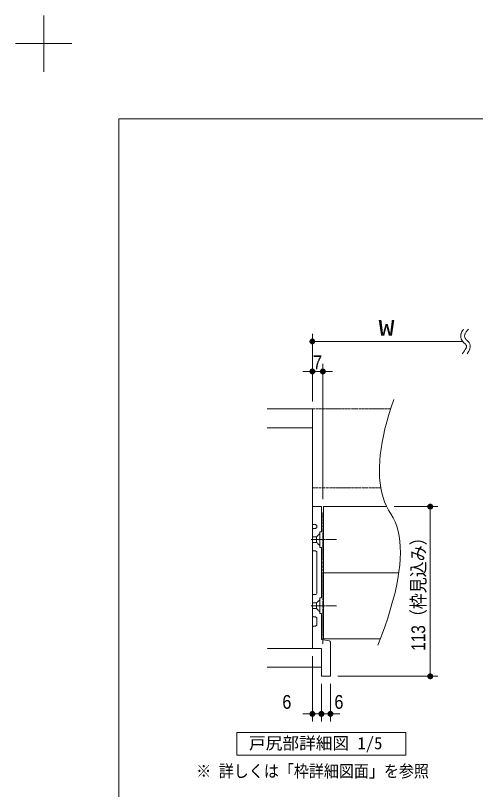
# Model space of a CAD drawing. Units: millimetres, scale not verified. Extents: x -6062 to 6062, y -3045 to 3045.
# Drawn here: x -6062 to -4838, y 983 to 3045 of the extents above; entities that cross this region are included whole.
import ezdxf
from ezdxf.enums import TextEntityAlignment as Align

# ---------------------------------------------------------------- set-up
doc = ezdxf.new("R2010")
doc.units = ezdxf.units.MM
doc.header["$LTSCALE"] = 20
for name, pattern in [('CHAIN1', [8, 5, -1, 1, -1]), ('DASHED1', [1.8, 1.2, -0.6]), ('DOUBLE_CHAIN1', [8.8, 5, -1, 0.6, -0.6, 0.6, -1])]:
    doc.linetypes.add(name, pattern=pattern)
for name, color, linetype, lineweight in [('0-0_2寸法-1', 7, 'Continuous', 9), ('0-1_0', 7, 'Continuous', 9), ('0-2_2寸法-2', 7, 'Continuous', 9), ('0-3_2寸法-3', 7, 'Continuous', 9), ('0-4_3一般', 7, 'Continuous', 9), ('0-5_1図面枠', 7, 'Continuous', 9)]:
    doc.layers.add(name, color=color, linetype=linetype, lineweight=lineweight)
doc.styles.add('ＭＳ ゴシック', font='')
doc.styles.add('ＭＳ Ｐゴシック', font='')
doc.styles.get('ＭＳ ゴシック').set_extended_font_data('MS Gothic')
doc.styles.get('ＭＳ Ｐゴシック').set_extended_font_data('MS PGothic')

# ---------------------------------------------------------------- blocks, each defined once
blk = doc.blocks.new('_Dot')
at = {"layer": '0-1_0'}
for p, q in [((-10, 0), (-20, 0)), ((9.78, 2), (-9.78, 2)), ((7.99, 6), (-7.99, 6)), ((9.16, -3.98), (-9.16, -3.98)), ((6, -7.98), (-6, -7.98))]:
    blk.add_line(p, q, dxfattribs=at)
for points in [[(10, 0), (9.92, 1.25), (9.69, 2.49), (9.3, 3.68), (8.76, 4.82), (8.09, 5.88), (7.29, 6.85), (6.37, 7.71), (5.36, 8.44), (4.26, 9.05), (3.09, 9.51), (1.87, 9.82), (0.63, 9.98), (-0.63, 9.98), (-1.87, 9.82), (-3.09, 9.51), (-4.26, 9.05), (-5.36, 8.44), (-6.37, 7.71), (-7.29, 6.85), (-8.09, 5.88), (-8.76, 4.82), (-9.3, 3.68), (-9.69, 2.49), (-9.92, 1.25), (-10, 0), (0, 0)], [(-10, 0), (-9.92, -1.25), (-9.69, -2.49), (-9.3, -3.68), (-8.76, -4.82), (-8.09, -5.88), (-7.29, -6.85), (-6.37, -7.71), (-5.36, -8.44), (-4.26, -9.05), (-3.09, -9.51), (-1.87, -9.82), (-0.63, -9.98), (0.63, -9.98), (1.87, -9.82), (3.09, -9.51), (4.26, -9.05), (5.36, -8.44), (6.37, -7.71), (7.29, -6.85), (8.09, -5.88), (8.76, -4.82), (9.3, -3.68), (9.69, -2.49), (9.92, -1.25), (10, 0), (0, 0)]]:
    blk.add_lwpolyline(points, close=True, dxfattribs=at)
blk = doc.blocks.new('グループ')
at = {"layer": '0-3_2寸法-3'}
blk.add_line((-61436, 42925.6), (-61467.9, 42880.9), dxfattribs=at)
for points in [[(-61659.7, 44180.9), (-61677, 44158.6), (-61693.2, 44136.4), (-61708.1, 44114.3), (-61721.9, 44092.3), (-61734.5, 44070.3), (-61745.9, 44048.4), (-61756.3, 44026.5), (-61765.6, 44004.9), (-61774, 43983.4), (-61781.4, 43962.1), (-61787.8, 43940.9), (-61793.3, 43919.9), (-61797.8, 43899.1), (-61801.3, 43878.4), (-61803.8, 43858), (-61805.4, 43837.6), (-61806, 43817.5), (-61805.7, 43797.5), (-61804.3, 43777.7), (-61802, 43758), (-61798.8, 43738.6), (-61794.5, 43719.2), (-61789.3, 43700.1), (-61783.1, 43681.1), (-61776, 43662.3), (-61767.8, 43643.7), (-61758.7, 43625.2), (-61748.7, 43606.9), (-61737.6, 43588.7), (-61725.6, 43570.7), (-61712.6, 43552.9), (-61698.7, 43535.3), (-61683.8, 43517.8), (-61667.9, 43500.5), (-61651, 43483.4), (-61633.2, 43466.4), (-61614.4, 43449.6), (-61594.6, 43433), (-61573.9, 43416.5)], [(-61383.4, 44180.9), (-61420.9, 44146.4), (-61454.8, 44112.5), (-61485.2, 44079), (-61512.1, 44046), (-61535.4, 44013.4), (-61555.2, 43981.4), (-61571.4, 43949.8), (-61584.1, 43918.7), (-61593.3, 43888), (-61599, 43857.8), (-61601.1, 43828.2), (-61599.7, 43798.9), (-61594.7, 43770.2), (-61586.2, 43741.9), (-61574.2, 43714.1), (-61558.7, 43686.8), (-61539.6, 43660), (-61517, 43633.6), (-61490.8, 43607.7), (-61461.2, 43582.3), (-61430, 43556.9), (-61402.1, 43530.5), (-61377.5, 43503), (-61356.1, 43474.6), (-61338.2, 43445.2), (-61323.5, 43414.7), (-61312.2, 43383.2), (-61304.2, 43350.7), (-61299.6, 43317.1), (-61298.2, 43282.6), (-61300.2, 43247), (-61305.5, 43210.4), (-61314.2, 43172.8), (-61326.2, 43134.2), (-61341.5, 43094.5), (-61360.1, 43053.8), (-61382.1, 43012.1), (-61407.3, 42969.4), (-61436, 42925.6)], [(-61573.9, 43416.5), (-61554.7, 43399.5), (-61538.5, 43381.6), (-61525.1, 43362.9), (-61514.6, 43343.2), (-61507, 43322.7), (-61502.3, 43301.3), (-61500.6, 43279), (-61501.7, 43255.8), (-61505.8, 43231.8), (-61512.7, 43206.8), (-61522, 43181.1), (-61533.3, 43154.5), (-61546.7, 43127.2), (-61562, 43099.1), (-61579.4, 43070.3), (-61598.8, 43040.7), (-61620.2, 43010.3), (-61643.6, 42979.1), (-61669, 42947.1), (-61696.4, 42914.4), (-61725.8, 42880.9)]]:
    blk.add_lwpolyline(points, dxfattribs=at)
blk = doc.blocks.new('グループ-1')
at = {"layer": '0-3_2寸法-3'}
for p, q in [((-69700, 42336.9), (-69700, 43936.9)), ((-69573, 43535.8), (-69827, 43535.8)), ((-69573.1, 43539.8), (-69826.9, 43539.8)), ((-69573.3, 43531.8), (-69826.7, 43531.8)), ((-69573.4, 43543.8), (-69826.6, 43543.8)), ((-69573.6, 43527.8), (-69826.4, 43527.8)), ((-69573.7, 43547.8), (-69826.3, 43547.8)), ((-69573.9, 43523.8), (-69826.1, 43523.8)), ((-69574, 43551.8), (-69826, 43551.8)), ((-69574.2, 43519.8), (-69825.8, 43519.8)), ((-69574.4, 43555.8), (-69825.6, 43555.8)), ((-69574.7, 43515.8), (-69825.3, 43515.8)), ((-69575.2, 43559.8), (-69824.8, 43559.8)), ((-69575.7, 43511.8), (-69824.3, 43511.8)), ((-69576.1, 43563.8), (-69823.9, 43563.8)), ((-69576.7, 43507.8), (-69823.3, 43507.8)), ((-69577.1, 43567.8), (-69822.9, 43567.8)), ((-69577.6, 43503.8), (-69822.4, 43503.8)), ((-69578, 43571.8), (-69822, 43571.8)), ((-69578.6, 43499.8), (-69821.4, 43499.8)), ((-69579, 43575.8), (-69821, 43575.8)), ((-69579.9, 43495.8), (-69820.1, 43495.8)), ((-69580.6, 43579.8), (-69819.4, 43579.8)), ((-69581.5, 43491.8), (-69818.5, 43491.8)), ((-69582.2, 43583.8), (-69817.8, 43583.8)), ((-69583.2, 43487.8), (-69816.8, 43487.8)), ((-69583.9, 43587.8), (-69816.1, 43587.8)), ((-69584.8, 43483.8), (-69815.2, 43483.8)), ((-69585.6, 43591.8), (-69814.4, 43591.8)), ((-69586.5, 43479.8), (-69813.5, 43479.8)), ((-69587.4, 43595.8), (-69812.6, 43595.8)), ((-69588.8, 43475.8), (-69811.2, 43475.8)), ((-69589.9, 43599.8), (-69810.1, 43599.8)), ((-69591.3, 43471.8), (-69808.7, 43471.8)), ((-69592.3, 43603.8), (-69807.7, 43603.8)), ((-69593.7, 43467.8), (-69806.3, 43467.8)), ((-69594.8, 43607.8), (-69805.2, 43607.8)), ((-69596.2, 43463.8), (-69803.8, 43463.8)), ((-69597.3, 43611.8), (-69802.7, 43611.8)), ((-69599.2, 43459.8), (-69800.8, 43459.8)), ((-69600.7, 43615.8), (-69799.3, 43615.8)), ((-69602.6, 43455.8), (-69797.4, 43455.8)), ((-69604.1, 43619.8), (-69795.9, 43619.8)), ((-69606, 43451.8), (-69794, 43451.8)), ((-69607.5, 43623.8), (-69792.5, 43623.8)), ((-69609.5, 43447.8), (-69790.5, 43447.8)), ((-69611.3, 43627.8), (-69788.7, 43627.8)), ((-69613.9, 43443.8), (-69786.1, 43443.8)), ((-69615.9, 43631.8), (-69784.1, 43631.8)), ((-69618.6, 43439.8), (-69781.4, 43439.8)), ((-69620.6, 43635.8), (-69779.4, 43635.8)), ((-69623.3, 43435.8), (-69776.7, 43435.8)), ((-69625.3, 43639.8), (-69774.7, 43639.8)), ((-69629, 43431.8), (-69771, 43431.8)), ((-69631.9, 43643.8), (-69768.1, 43643.8)), ((-69635.5, 43427.8), (-69764.5, 43427.8)), ((-69638.4, 43647.8), (-69761.6, 43647.8)), ((-69642.1, 43423.8), (-69757.9, 43423.8)), ((-69646.2, 43651.8), (-69753.8, 43651.8)), ((-69651.6, 43419.8), (-69748.4, 43419.8)), ((-69655.8, 43655.8), (-69744.2, 43655.8)), ((-69661.6, 43415.8), (-69738.4, 43415.8)), ((-69668.9, 43659.8), (-69731.1, 43659.8)), ((-69678.3, 43411.8), (-69721.7, 43411.8)), ((-69696.8, 43663.8), (-69703.2, 43663.8)), ((-61700, 43536.9), (-69700, 43536.9))]:
    blk.add_line(p, q, dxfattribs=at)
blk.add_circle((-69700, 43536.9), 127.1, dxfattribs=at)
blk.add_circle((-69700, 43536.9), 127.1, dxfattribs=at)
blk.add_blockref('グループ', (0, 0), dxfattribs=at)
at = {"layer": '0-3_2寸法-3', "style": 'ＭＳ ゴシック', "width": 1.5}
blk.add_text('W', height=836.9, dxfattribs=at).set_placement((-66180.9, 43593.7), align=Align.BOTTOM_LEFT)
blk = doc.blocks.new('グループ-94')
at = {"layer": '0-3_2寸法-3'}
blk.add_lwpolyline([(-73720, 22696.9), (-64720, 22696.9), (-64720, 21496.9), (-73720, 21496.9)], close=True, dxfattribs=at)
at = {"layer": '0-3_2寸法-3', "style": 'ＭＳ ゴシック'}
blk.add_text('戸尻部詳細図 1/5', height=650.9, dxfattribs=at).set_placement((-73072.1, 21614.5), align=Align.BOTTOM_LEFT)
blk = doc.blocks.new('グループ-97')
at = {"layer": '0-4_3一般'}
for p, q in [((-69700, 39936.9), (-72100, 39936.9)), ((-69700, 39936.9), (-69700, 38936.9)), ((-69700, 38936.9), (-69700, 27176.9)), ((-69700, 38936.9), (-69700, 37656.9)), ((-69700, 35696.9), (-69700, 34736.9)), ((-69220, 34736.9), (-69700, 34736.9)), ((-69700, 34736.9), (-69220, 34736.9)), ((-69700, 34736.9), (-69700, 33776.9)), ((-69220, 34736.9), (-69220, 33392.9)), ((-69100, 34736.9), (-65744.5, 34736.9)), ((-69100, 31216.9), (-69100, 34736.9)), ((-69700, 33776.9), (-69540, 33776.9)), ((-69700, 33496.9), (-69700, 32456.9)), ((-69540, 33576.9), (-69620, 33576.9)), ((-69460, 33696.9), (-69460, 33656.9)), ((-69332, 32976.9), (-69308, 33000.9)), ((-69308, 33000.9), (-69308, 33392.9)), ((-69220, 33392.9), (-69308, 33392.9)), ((-69332, 32976.9), (-69308, 32952.9)), ((-69308, 32560.9), (-69308, 32952.9)), ((-69620, 32376.9), (-69540, 32376.9)), ((-69460, 32296.9), (-69460, 30136.9)), ((-69220, 32560.9), (-69308, 32560.9)), ((-69220, 32560.9), (-69220, 29872.9)), ((-69700, 29976.9), (-69700, 28936.9)), ((-69540, 30056.9), (-69620, 30056.9)), ((-69308, 29480.9), (-69308, 29872.9)), ((-69308, 29872.9), (-69220, 29872.9)), ((-69332, 29456.9), (-69308, 29480.9)), ((-69332, 29456.9), (-69308, 29432.9)), ((-69308, 29040.9), (-69308, 29432.9)), ((-69220, 29040.9), (-69308, 29040.9)), ((-69220, 29040.9), (-69220, 27656.9)), ((-69620, 28856.9), (-69540, 28856.9)), ((-69460, 28776.9), (-69460, 28456.9)), ((-69700, 28296.9), (-69700, 27176.9)), ((-69540, 28376.9), (-69620, 28376.9)), ((-68806.8, 27588), (-69220, 27656.9)), ((-69100, 27696.9), (-66083.2, 27696.9)), ((-68740, 27509.1), (-68740, 25696.9)), ((-69700, 27176.9), (-69220, 27176.9)), ((-69220, 26176.9), (-72100, 26176.9))]:
    blk.add_line(p, q, dxfattribs=at)
at = {"layer": '0-4_3一般', "linetype": 'DOUBLE_CHAIN1'}
for p, q in [((-69700, 39936.9), (-65533.2, 39936.9)), ((-66057.7, 35736.9), (-69700, 35736.9)), ((-69140, 34421.4), (-69140, 27389.4)), ((-69308, 32656.9), (-69476, 32824.9)), ((-69308, 29776.9), (-69476, 29608.9)), ((-69476, 29608.9), (-69700, 29608.9)), ((-69476, 29304.9), (-69700, 29304.9)), ((-69476, 29608.9), (-69476, 29304.9)), ((-69308, 29136.9), (-69476, 29304.9))]:
    blk.add_line(p, q, dxfattribs=at)
at = {"layer": '0-4_3一般', "linetype": 'DASHED1'}
for p, q in [((-69700, 38936.9), (-72100, 38936.9)), ((-69220, 27176.9), (-72100, 27176.9))]:
    blk.add_line(p, q, dxfattribs=at)
at = {"layer": '0-4_3一般', "linetype": 'CHAIN1'}
for p, q in [((-68411.2, 32976.9), (-69771.2, 32976.9)), ((-69233.3, 32976.9), (-69750.1, 32976.9)), ((-68411.2, 29456.9), (-69771.2, 29456.9)), ((-69233.3, 29456.9), (-69750.1, 29456.9))]:
    blk.add_line(p, q, dxfattribs=at)
at = {"layer": '0-4_3一般', "linetype": 'DOUBLE_CHAIN1'}
for points in [[(-69308, 33296.9), (-69476, 33128.9), (-69700, 33128.9)], [(-69476, 33128.9), (-69476, 32824.9), (-69700, 32824.9)]]:
    blk.add_lwpolyline(points, dxfattribs=at)
at = {"layer": '0-4_3一般'}
for points in [[(-69100, 27696.9), (-69100, 31216.9), (-65099.3, 31216.9)], [(-69220, 27176.9), (-69220, 25696.9), (-68740, 25696.9)]]:
    blk.add_lwpolyline(points, dxfattribs=at)
for centre, start, end in [((-69620, 33496.9), 135, 180), ((-69620, 33496.9), 90, 135), ((-69540, 33696.9), 45, 90), ((-69540, 33656.9), 270, 315), ((-69540, 33696.9), 0, 45), ((-69540, 33656.9), 315, 0), ((-69620, 32456.9), 180, 225), ((-69620, 32456.9), 225, 270), ((-69540, 32296.9), 45, 90), ((-69540, 32296.9), 0, 45), ((-69540, 30136.9), 315, 0), ((-69620, 29976.9), 135, 180), ((-69620, 29976.9), 90, 135), ((-69540, 30136.9), 270, 315), ((-69620, 28936.9), 180, 225), ((-69620, 28936.9), 225, 270), ((-69540, 28776.9), 45, 90), ((-69540, 28776.9), 0, 45), ((-69540, 28456.9), 315, 0), ((-69620, 28296.9), 135, 180), ((-69620, 28296.9), 90, 135), ((-69540, 28456.9), 270, 315), ((-68820, 27509.1), 40.26884, 80.53768), ((-68820, 27509.1), 0, 40.26884)]:
    blk.add_arc(centre, 80, start, end, dxfattribs=at)
blk = doc.blocks.new('グループ-107')
at = {"layer": '0-5_1図面枠'}
for p, q in [((-84000, 57900), (-84000, 60900)), ((-85500, 59400), (-82500, 59400))]:
    blk.add_line(p, q, dxfattribs=at)
blk = doc.blocks.new('グループ-109')
at = {"layer": '0-5_1図面枠'}
blk.add_lwpolyline([(-80000, 55400), (80000, 55400), (80000, -55400), (-80000, -55400)], close=True, dxfattribs=at)
blk = doc.blocks.new('図面枠')
at = {"layer": '0-5_1図面枠'}
for name in ['グループ-107', 'グループ-109']:
    blk.add_blockref(name, (0, 0), dxfattribs=at)

msp = doc.modelspace()

# ---------------------------------------------------------------- linework, layer by layer
at = {"layer": '0-0_2寸法-1'}
for p, q in [((-5272.5, 2016.84), (-5272.5, 2116.84)), ((-5244.5, 1756.84), (-5244.5, 2116.84)), ((-5285.21, 2096.84), (-5297.92, 2096.84)), ((-5244.5, 2096.84), (-5272.5, 2096.84)), ((-5231.79, 2096.84), (-5219.08, 2096.84)), ((-5054.73, 1736.84), (-4938.84, 1736.84)), ((-4958.84, 1724.13), (-4958.84, 1297.56)), ((-5204.5, 1284.84), (-4938.84, 1284.84))]:
    msp.add_line(p, q, dxfattribs=at)
at = {"layer": '0-2_2寸法-2'}
for p, q in [((-5272.5, 1338.84), (-5272.5, 1164.84)), ((-5248.5, 1264.84), (-5248.5, 1164.84)), ((-5248.5, 1264.84), (-5248.5, 1164.84)), ((-5224.5, 1264.84), (-5224.5, 1164.84)), ((-5285.21, 1184.84), (-5297.92, 1184.84)), ((-5261.21, 1184.84), (-5273.92, 1184.84)), ((-5248.5, 1184.84), (-5272.5, 1184.84)), ((-5248.5, 1184.84), (-5224.5, 1184.84)), ((-5235.79, 1184.84), (-5223.08, 1184.84)), ((-5211.79, 1184.84), (-5199.08, 1184.84))]:
    msp.add_line(p, q, dxfattribs=at)
at = {"layer": '0-4_3一般'}
msp.add_line((-5088.74, 1392.54), (-5098.25, 1367.84), dxfattribs=at)
msp.add_lwpolyline([(-5055.65, 2021.84), (-5062.61, 2001.57), (-5068.88, 1981.83), (-5074.46, 1962.62), (-5079.35, 1943.95), (-5083.56, 1925.8), (-5087.07, 1908.19), (-5089.89, 1891.11), (-5092.03, 1874.56), (-5093.47, 1858.55), (-5094.23, 1843.06), (-5094.29, 1828.11), (-5093.67, 1813.7), (-5092.35, 1799.81), (-5090.35, 1786.46), (-5087.66, 1773.63), (-5084.28, 1761.35), (-5080.21, 1749.59), (-5075.45, 1738.36), (-5070, 1727.67), (-5063.86, 1717.51), (-5057.78, 1707.24), (-5052.53, 1696.21), (-5048.1, 1684.41), (-5044.49, 1671.86), (-5041.69, 1658.55), (-5039.72, 1644.49), (-5038.57, 1629.66), (-5038.24, 1614.07), (-5038.73, 1597.73), (-5040.04, 1580.62), (-5042.17, 1562.76), (-5045.12, 1544.14), (-5048.89, 1524.76), (-5053.48, 1504.62), (-5058.89, 1483.72), (-5065.12, 1462.06), (-5072.18, 1439.65), (-5080.05, 1416.47), (-5088.74, 1392.54)], dxfattribs=at)

# ---------------------------------------------------------------- block references
at = {"layer": '0-0_2寸法-1', "xscale": 0.6356201, "yscale": 0.6356201}
msp.add_blockref('_Dot', (-5272.5, 2096.84), dxfattribs=at)
for p, rotation in [((-5244.5, 2096.84), 180), ((-4958.84, 1736.84), 90), ((-4958.84, 1284.84), 270)]:
    msp.add_blockref('_Dot', p, dxfattribs=dict(at, rotation=rotation))
at = {"layer": '0-2_2寸法-2', "xscale": 0.6356201, "yscale": 0.6356201}
for p in [(-5272.5, 1184.84), (-5248.5, 1184.84)]:
    msp.add_blockref('_Dot', p, dxfattribs=at)
at = {"layer": '0-2_2寸法-2', "xscale": 0.6356201, "yscale": 0.6356201, "rotation": 180}
for p in [(-5248.5, 1184.84), (-5224.5, 1184.84)]:
    msp.add_blockref('_Dot', p, dxfattribs=at)
at = {"layer": '0-3_2寸法-3', "xscale": 0.05, "yscale": 0.05}
for name in ['グループ-1', 'グループ-94']:
    msp.add_blockref(name, (-1787.5, 0), dxfattribs=at)
at = {"layer": '0-4_3一般', "xscale": 0.05, "yscale": 0.05}
msp.add_blockref('グループ-97', (-1787.5, 0), dxfattribs=at)
at = {"layer": '0-5_1図面枠', "xscale": 0.05, "yscale": 0.05}
msp.add_blockref('図面枠', (-1787.5, 0), dxfattribs=at)

# ---------------------------------------------------------------- texts
at = {"layer": '0-0_2寸法-1', "style": 'ＭＳ Ｐゴシック', "width": 0.9}
msp.add_text('7', height=36.66, dxfattribs=at).set_placement((-5270.9, 2091.79), align=Align.BOTTOM_LEFT)
at = {"layer": '0-0_2寸法-1', "style": 'ＭＳ Ｐゴシック', "width": 0.85}
msp.add_text('113（枠見込み）', height=36.69, rotation=90, dxfattribs=at).set_placement((-4961.37, 1352.93), align=Align.BOTTOM_LEFT)
at = {"layer": '0-2_2寸法-2', "style": 'ＭＳ Ｐゴシック', "width": 0.9}
for p in [(-5352.47, 1187.32), (-5213.94, 1187.32)]:
    msp.add_text('6', height=36.66, dxfattribs=at).set_placement(p, align=Align.BOTTOM_LEFT)
at = {"layer": '0-3_2寸法-3', "style": 'ＭＳ ゴシック', "width": 0.9}
msp.add_text('※ 詳しくは「枠詳細図面」を参照', height=32.55, dxfattribs=at).set_placement((-5581.54, 1006.36), align=Align.BOTTOM_LEFT)

doc.saveas('drawing.dxf')
